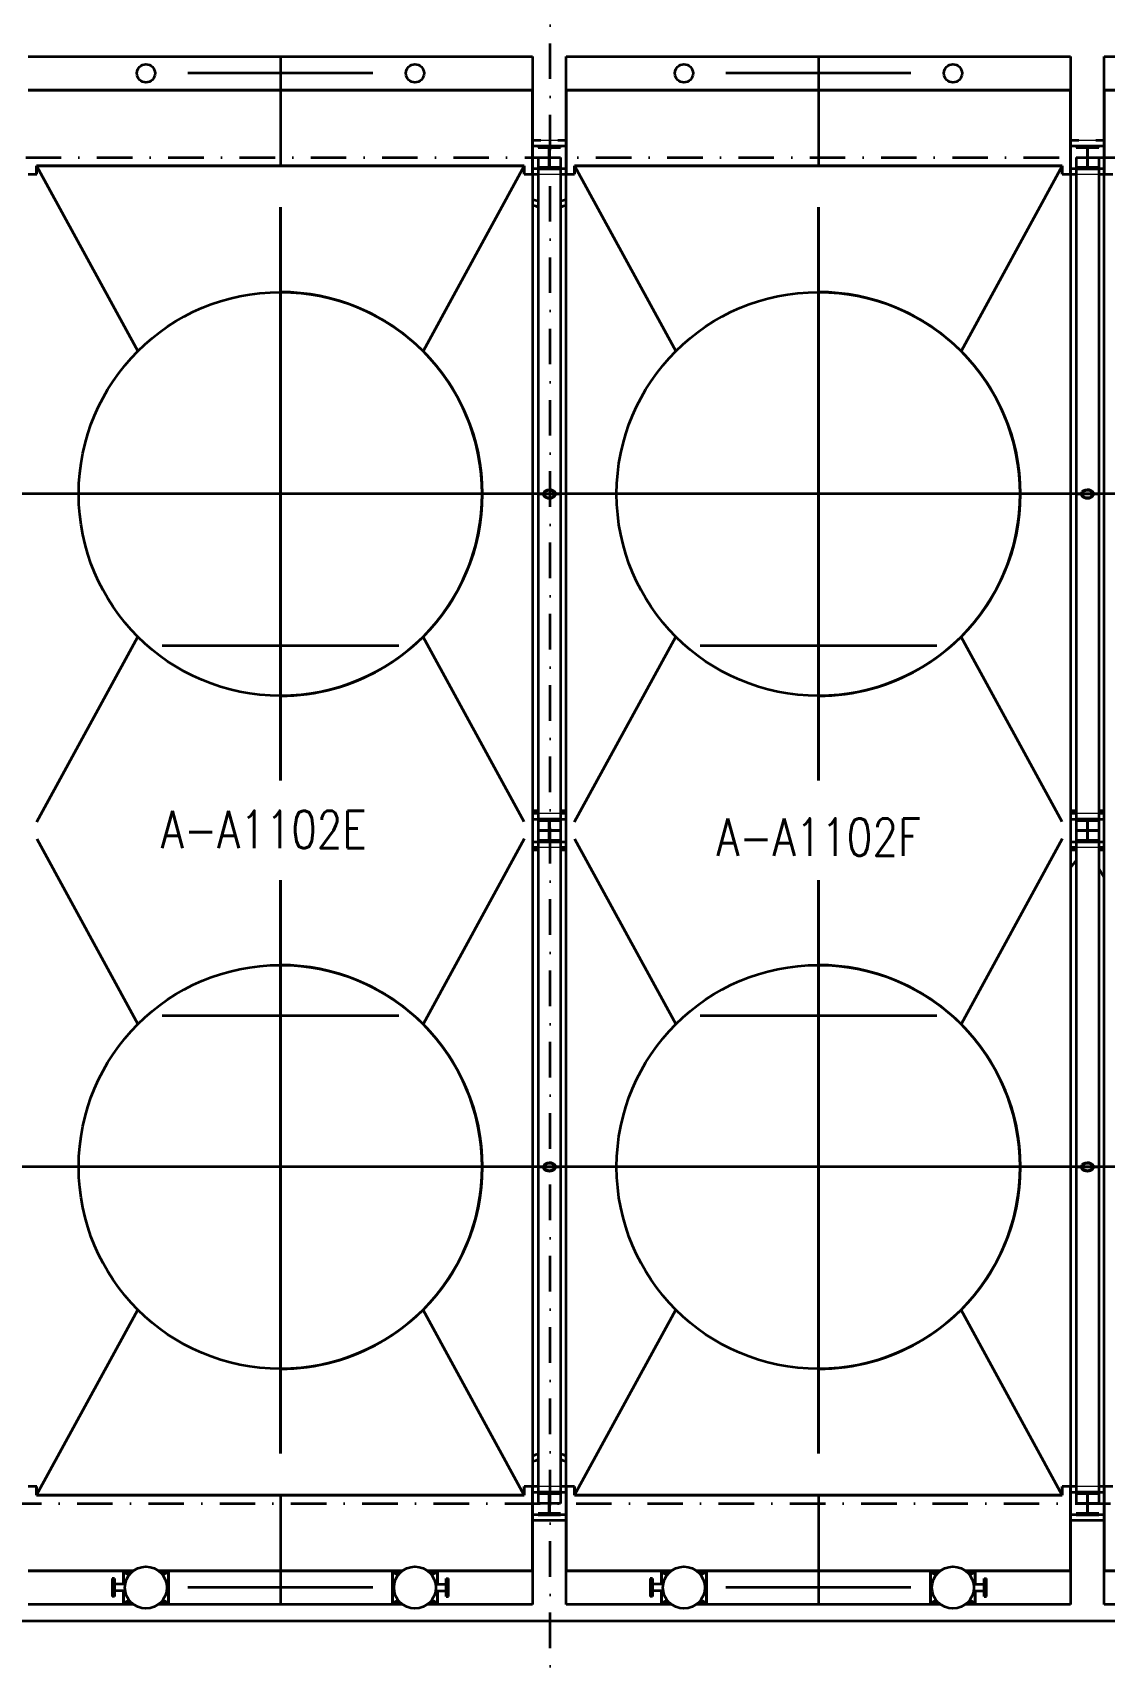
# Model space of a CAD drawing. Header units: inches. Extents: x 3135 to 9031, y -914 to 4011.
# Drawn here: x 7251 to 7619, y 2862 to 3424 of the extents above; entities that cross this region are included whole.
import ezdxf
from ezdxf.enums import TextEntityAlignment as Align

# ---------------------------------------------------------------- set-up
doc = ezdxf.new("R2010")
doc.units = ezdxf.units.IN
doc.header["$MEASUREMENT"] = 0
doc.linetypes.add('DASHDOT2', pattern=[12.700025, 6.350013, -3.175006, 0, -3.175006])
doc.linetypes.add('HIDDEN2', pattern=[0.1875, 0.125, -0.0625])
for name, color, linetype in [('Default', 7, 'Continuous'), ('TF_P_CENTER', 7, 'Continuous'), ('TF_P_Equipment', 7, 'Continuous'), ('TF_P_Steel', 7, 'Continuous')]:
    doc.layers.add(name, color=color, linetype=linetype)
doc.styles.add('ROMANS', font='romans.shx')

# ---------------------------------------------------------------- blocks, each defined once
blk = doc.blocks.new('A$Cdd380a1b')
at = {"layer": 'TF_P_CENTER', "color": 8, "linetype": 'DASHDOT2', "lineweight": 35}
for p, q in [((-45.0176, -8.6142), (-45.0176, -8.9076)), ((-43.5738, -8.6142), (-43.5738, -8.9076)), ((-44.7693, -8.6593), (-45.2659, -8.6593)), ((-43.3256, -8.6593), (-43.8221, -8.6593)), ((-45.0176, -9.0185), (-45.0176, -10.556)), ((-45.0176, -10.556), (-45.0176, -9.0185)), ((-43.5739, -9.0185), (-43.5739, -10.556)), ((-43.5738, -10.556), (-43.5738, -9.0185)), ((-44.2488, -9.7873), (-45.7864, -9.7873)), ((-42.8051, -9.7873), (-44.3426, -9.7873)), ((-41.3613, -9.7873), (-42.8989, -9.7873)), ((-45.0176, -10.5109), (-45.0176, -9.8757)), ((-43.5738, -10.5109), (-43.5738, -9.8757)), ((-45.3352, -10.1933), (-44.7, -10.1933)), ((-43.8914, -10.1933), (-43.2562, -10.1933)), ((-45.0176, -12.3607), (-45.0176, -10.8232)), ((-45.0176, -10.8232), (-45.0176, -12.3607)), ((-43.5739, -10.8232), (-43.5739, -12.3607)), ((-43.5738, -12.3607), (-43.5738, -10.8232)), ((-45.0176, -11.5035), (-45.0176, -10.8683)), ((-43.5738, -11.5035), (-43.5738, -10.8683)), ((-45.3352, -11.1859), (-44.7, -11.1859)), ((-43.8914, -11.1859), (-43.2562, -11.1859)), ((-44.2488, -11.592), (-45.7864, -11.592)), ((-42.8051, -11.592), (-44.3426, -11.592)), ((-41.3613, -11.592), (-42.8989, -11.592)), ((-45.0176, -12.4716), (-45.0176, -12.765)), ((-43.5738, -12.4716), (-43.5738, -12.765)), ((-44.7693, -12.7199), (-45.2659, -12.7199)), ((-43.3256, -12.7199), (-43.8221, -12.7199))]:
    blk.add_line(p, q, dxfattribs=at)
at = {"layer": 'TF_P_Equipment', "color": 8, "linetype": 'Continuous', "lineweight": 35}
for p, q in [((-45.6944, -8.6142), (-44.3408, -8.6142)), ((-44.3408, -8.6142), (-44.3408, -8.7045)), ((-44.2506, -8.7045), (-44.2506, -8.6142)), ((-44.2506, -8.6142), (-42.8971, -8.6142)), ((-42.8971, -8.6142), (-42.8971, -8.7045)), ((-42.8069, -8.6142), (-41.4533, -8.6142)), ((-42.8069, -8.7045), (-42.8069, -8.6142)), ((-44.3408, -8.7045), (-45.6944, -8.7045)), ((-45.6944, -8.7045), (-44.3408, -8.7045)), ((-44.3408, -8.9301), (-44.3408, -8.7045)), ((-44.3408, -8.7045), (-44.3408, -8.9301)), ((-44.2506, -8.7045), (-44.2506, -8.9301)), ((-44.2506, -8.9301), (-44.2506, -8.7045)), ((-42.8971, -8.7045), (-44.2506, -8.7045)), ((-44.2506, -8.7045), (-42.8971, -8.7045)), ((-42.8971, -8.9301), (-42.8971, -8.7045)), ((-42.8971, -8.7045), (-42.8971, -8.9301)), ((-42.8069, -8.7045), (-42.8069, -8.9301)), ((-42.8069, -8.9301), (-42.8069, -8.7045)), ((-41.4533, -8.7045), (-42.8069, -8.7045)), ((-42.8069, -8.7045), (-41.4533, -8.7045)), ((-44.3186, -8.8398), (-44.3408, -8.8398)), ((-44.3186, -8.8398), (-44.3408, -8.8398)), ((-44.2506, -8.8398), (-44.2729, -8.8398)), ((-44.2506, -8.8398), (-44.2729, -8.8398)), ((-44.2506, -8.8548), (-44.2506, -8.8398)), ((-44.2506, -8.8548), (-44.2506, -8.8398)), ((-42.8748, -8.8398), (-42.8971, -8.8398)), ((-42.8748, -8.8398), (-42.8971, -8.8398)), ((-42.8069, -8.8398), (-42.8291, -8.8398)), ((-42.8069, -8.8398), (-42.8291, -8.8398)), ((-42.8069, -8.8548), (-42.8069, -8.8398)), ((-42.8069, -8.8548), (-42.8069, -8.8398)), ((-44.3634, -8.9075), (-45.6718, -8.9075)), ((-45.6718, -8.9075), (-44.3634, -8.9075)), ((-45.6718, -8.9075), (-45.6718, -8.9301)), ((-45.6718, -8.9301), (-45.6718, -8.9075)), ((-45.6718, -8.9075), (-45.4004, -9.4044)), ((-44.3634, -8.9075), (-44.6348, -9.4044)), ((-44.3634, -8.9301), (-44.3634, -8.9075)), ((-44.3634, -8.9075), (-44.3634, -8.9301)), ((-44.2506, -8.9301), (-44.2506, -8.9151)), ((-44.2506, -8.9301), (-44.2506, -8.9151)), ((-44.228, -8.9075), (-43.9567, -9.4044)), ((-44.228, -8.9075), (-44.228, -8.9301)), ((-44.228, -8.9301), (-44.228, -8.9075)), ((-42.9196, -8.9075), (-44.228, -8.9075)), ((-44.228, -8.9075), (-42.9196, -8.9075)), ((-42.9196, -8.9075), (-43.191, -9.4044)), ((-42.9196, -8.9301), (-42.9196, -8.9075)), ((-42.9196, -8.9075), (-42.9196, -8.9301)), ((-42.8069, -8.9301), (-42.8069, -8.9151)), ((-42.8069, -8.9301), (-42.8069, -8.9151)), ((-45.6944, -8.9301), (-45.6717, -8.9301)), ((-44.3635, -8.9301), (-44.3408, -8.9301)), ((-44.3408, -8.9301), (-44.3259, -8.9301)), ((-44.3408, -8.9301), (-44.3259, -8.9301)), ((-44.3408, -8.9301), (-44.3408, -12.4492)), ((-44.2656, -8.9301), (-44.2506, -8.9301)), ((-44.2656, -8.9301), (-44.2506, -8.9301)), ((-44.2506, -8.9301), (-44.228, -8.9301)), ((-44.2506, -12.4492), (-44.2506, -8.9301)), ((-42.9197, -8.9301), (-42.8971, -8.9301)), ((-42.8971, -8.9301), (-42.8971, -12.4492)), ((-42.8971, -8.9301), (-42.8821, -8.9301)), ((-42.8971, -8.9301), (-42.8821, -8.9301)), ((-42.8218, -8.9301), (-42.8069, -8.9301)), ((-42.8218, -8.9301), (-42.8069, -8.9301)), ((-42.8069, -8.9301), (-42.7842, -8.9301)), ((-42.8069, -12.4492), (-42.8069, -8.9301)), ((-45.6717, -10.6669), (-45.4004, -10.1701)), ((-44.3635, -10.6669), (-44.6348, -10.1701)), ((-44.228, -10.6669), (-43.9567, -10.1701)), ((-42.9197, -10.6669), (-43.191, -10.1701)), ((-44.3259, -10.6445), (-44.3408, -10.6445)), ((-44.3259, -10.6445), (-44.3408, -10.6445)), ((-44.2506, -10.6445), (-44.2656, -10.6445)), ((-44.2506, -10.6445), (-44.2656, -10.6445)), ((-44.2506, -10.6594), (-44.2506, -10.6445)), ((-44.2506, -10.6594), (-44.2506, -10.6445)), ((-42.8821, -10.6445), (-42.8971, -10.6445)), ((-42.8821, -10.6445), (-42.8971, -10.6445)), ((-42.8069, -10.6445), (-42.8218, -10.6445)), ((-42.8069, -10.6445), (-42.8218, -10.6445)), ((-42.8069, -10.6594), (-42.8069, -10.6445)), ((-42.8069, -10.6594), (-42.8069, -10.6445)), ((-45.6717, -10.7123), (-45.4004, -11.2091)), ((-44.3635, -10.7123), (-44.6348, -11.2091)), ((-44.2506, -10.7347), (-44.2506, -10.7198)), ((-44.2506, -10.7347), (-44.2506, -10.7198)), ((-44.228, -10.7123), (-43.9567, -11.2091)), ((-42.9197, -10.7123), (-43.191, -11.2091)), ((-42.8069, -10.7347), (-42.8069, -10.7198)), ((-42.8069, -10.7347), (-42.8069, -10.7198)), ((-44.3408, -10.7347), (-44.3259, -10.7347)), ((-44.3408, -10.7347), (-44.3259, -10.7347)), ((-44.2656, -10.7347), (-44.2506, -10.7347)), ((-44.2656, -10.7347), (-44.2506, -10.7347)), ((-42.8971, -10.7347), (-42.8821, -10.7347)), ((-42.8971, -10.7347), (-42.8821, -10.7347)), ((-42.8218, -10.7347), (-42.8069, -10.7347)), ((-42.8218, -10.7347), (-42.8069, -10.7347)), ((-45.6718, -12.4718), (-45.4004, -11.9748)), ((-44.3634, -12.4718), (-44.6348, -11.9748)), ((-44.228, -12.4718), (-43.9567, -11.9748)), ((-42.9196, -12.4718), (-43.191, -11.9748)), ((-45.6717, -12.4492), (-45.6944, -12.4492)), ((-45.6718, -12.4492), (-45.6718, -12.4718)), ((-45.6718, -12.4718), (-45.6718, -12.4492)), ((-45.6718, -12.4718), (-44.3634, -12.4718)), ((-44.3634, -12.4718), (-45.6718, -12.4718)), ((-44.3408, -12.4492), (-44.3635, -12.4492)), ((-44.3634, -12.4718), (-44.3634, -12.4492)), ((-44.3634, -12.4492), (-44.3634, -12.4718)), ((-44.3259, -12.4492), (-44.3408, -12.4492)), ((-44.3259, -12.4492), (-44.3408, -12.4492)), ((-44.3408, -12.6748), (-44.3408, -12.4492)), ((-44.3408, -12.4492), (-44.3408, -12.6748)), ((-44.2506, -12.4492), (-44.2656, -12.4492)), ((-44.2506, -12.4492), (-44.2656, -12.4492)), ((-44.2506, -12.4641), (-44.2506, -12.4492)), ((-44.2506, -12.4641), (-44.2506, -12.4492)), ((-44.2506, -12.4492), (-44.2506, -12.6748)), ((-44.2506, -12.6748), (-44.2506, -12.4492)), ((-44.228, -12.4492), (-44.2506, -12.4492)), ((-44.228, -12.4492), (-44.228, -12.4718)), ((-44.228, -12.4718), (-44.228, -12.4492)), ((-44.228, -12.4718), (-42.9196, -12.4718)), ((-42.9196, -12.4718), (-44.228, -12.4718)), ((-42.8971, -12.4492), (-42.9197, -12.4492)), ((-42.9196, -12.4718), (-42.9196, -12.4492)), ((-42.9196, -12.4492), (-42.9196, -12.4718)), ((-42.8971, -12.6748), (-42.8971, -12.4492)), ((-42.8971, -12.4492), (-42.8971, -12.6748)), ((-42.8821, -12.4492), (-42.8971, -12.4492)), ((-42.8821, -12.4492), (-42.8971, -12.4492)), ((-42.8069, -12.4492), (-42.8218, -12.4492)), ((-42.8069, -12.4492), (-42.8218, -12.4492)), ((-42.7842, -12.4492), (-42.8069, -12.4492)), ((-42.8069, -12.4492), (-42.8069, -12.6748)), ((-42.8069, -12.6748), (-42.8069, -12.4492)), ((-42.8069, -12.4641), (-42.8069, -12.4492)), ((-42.8069, -12.4641), (-42.8069, -12.4492)), ((-44.2506, -12.5394), (-44.2506, -12.5244)), ((-44.2506, -12.5394), (-44.2506, -12.5244)), ((-42.8069, -12.5394), (-42.8069, -12.5244)), ((-42.8069, -12.5394), (-42.8069, -12.5244)), ((-44.3408, -12.5394), (-44.2506, -12.5394)), ((-44.3408, -12.5394), (-44.2506, -12.5394)), ((-42.8971, -12.5394), (-42.8069, -12.5394)), ((-42.8971, -12.5394), (-42.8069, -12.5394)), ((-45.6944, -12.6748), (-45.4121, -12.6748)), ((-45.4121, -12.6748), (-45.6944, -12.6748)), ((-45.4626, -12.6955), (-45.4688, -12.6955)), ((-45.4688, -12.6955), (-45.4688, -12.7199)), ((-45.4626, -12.6955), (-45.4626, -12.7199)), ((-45.4167, -12.6785), (-45.4387, -12.6785)), ((-45.4387, -12.6785), (-45.4235, -12.6861)), ((-45.4387, -12.6785), (-45.4167, -12.6785)), ((-45.4387, -12.6785), (-45.4387, -12.711)), ((-45.4387, -12.711), (-45.4387, -12.6785)), ((-45.3449, -12.6748), (-44.6903, -12.6748)), ((-44.6903, -12.6748), (-45.3449, -12.6748)), ((-45.3184, -12.6785), (-45.3404, -12.6785)), ((-45.3404, -12.6785), (-45.3184, -12.6785)), ((-45.3184, -12.6785), (-45.3336, -12.6861)), ((-45.3184, -12.7613), (-45.3184, -12.6785)), ((-45.3184, -12.6785), (-45.3184, -12.7613)), ((-44.7168, -12.6785), (-44.7168, -12.7613)), ((-44.7168, -12.7613), (-44.7168, -12.6785)), ((-44.7168, -12.6785), (-44.7016, -12.6861)), ((-44.6948, -12.6785), (-44.7168, -12.6785)), ((-44.7168, -12.6785), (-44.6948, -12.6785)), ((-44.623, -12.6748), (-44.3408, -12.6748)), ((-44.3408, -12.6748), (-44.623, -12.6748)), ((-44.5965, -12.6785), (-44.6185, -12.6785)), ((-44.6185, -12.6785), (-44.5965, -12.6785)), ((-44.5965, -12.6785), (-44.6117, -12.6861)), ((-44.5965, -12.711), (-44.5965, -12.6785)), ((-44.5965, -12.6785), (-44.5965, -12.711)), ((-44.5725, -12.6955), (-44.5664, -12.6955)), ((-44.5725, -12.7199), (-44.5725, -12.6955)), ((-44.5664, -12.7199), (-44.5664, -12.6955)), ((-44.3408, -12.6748), (-44.3408, -12.765)), ((-44.2506, -12.765), (-44.2506, -12.6748)), ((-44.2506, -12.6748), (-43.9684, -12.6748)), ((-43.9684, -12.6748), (-44.2506, -12.6748)), ((-44.0189, -12.6955), (-44.025, -12.6955)), ((-44.025, -12.6955), (-44.025, -12.7199)), ((-44.0189, -12.6955), (-44.0189, -12.7199)), ((-43.9949, -12.6785), (-43.9797, -12.6861)), ((-43.9729, -12.6785), (-43.9949, -12.6785)), ((-43.9949, -12.6785), (-43.9729, -12.6785)), ((-43.9949, -12.6785), (-43.9949, -12.711)), ((-43.9949, -12.711), (-43.9949, -12.6785)), ((-43.9012, -12.6748), (-43.2465, -12.6748)), ((-43.2465, -12.6748), (-43.9012, -12.6748)), ((-43.8746, -12.6785), (-43.8966, -12.6785)), ((-43.8966, -12.6785), (-43.8746, -12.6785)), ((-43.8746, -12.6785), (-43.8898, -12.6861)), ((-43.8746, -12.7613), (-43.8746, -12.6785)), ((-43.8746, -12.6785), (-43.8746, -12.7613)), ((-43.2731, -12.6785), (-43.2578, -12.6861)), ((-43.2731, -12.6785), (-43.2731, -12.7613)), ((-43.2731, -12.7613), (-43.2731, -12.6785)), ((-43.251, -12.6785), (-43.2731, -12.6785)), ((-43.2731, -12.6785), (-43.251, -12.6785)), ((-43.1793, -12.6748), (-42.8971, -12.6748)), ((-42.8971, -12.6748), (-43.1793, -12.6748)), ((-43.1528, -12.6785), (-43.1748, -12.6785)), ((-43.1748, -12.6785), (-43.1528, -12.6785)), ((-43.1528, -12.6785), (-43.1679, -12.6861)), ((-43.1528, -12.711), (-43.1528, -12.6785)), ((-43.1528, -12.6785), (-43.1528, -12.711)), ((-43.1288, -12.6955), (-43.1227, -12.6955)), ((-43.1288, -12.7199), (-43.1288, -12.6955)), ((-43.1227, -12.7199), (-43.1227, -12.6955)), ((-42.8971, -12.6748), (-42.8971, -12.765)), ((-42.8069, -12.6748), (-42.5246, -12.6748)), ((-42.5246, -12.6748), (-42.8069, -12.6748)), ((-42.8069, -12.765), (-42.8069, -12.6748)), ((-45.4688, -12.7199), (-45.4688, -12.7443)), ((-45.4626, -12.7443), (-45.4688, -12.7443)), ((-45.4341, -12.711), (-45.4626, -12.711)), ((-45.4626, -12.7199), (-45.4626, -12.7443)), ((-45.4341, -12.7288), (-45.4626, -12.7288)), ((-45.4387, -12.7288), (-45.4387, -12.7613)), ((-45.4387, -12.7613), (-45.4387, -12.7288)), ((-44.6011, -12.711), (-44.5725, -12.711)), ((-44.6011, -12.7288), (-44.5725, -12.7288)), ((-44.5965, -12.7613), (-44.5965, -12.7288)), ((-44.5965, -12.7288), (-44.5965, -12.7613)), ((-44.5725, -12.7443), (-44.5725, -12.7199)), ((-44.5725, -12.7443), (-44.5664, -12.7443)), ((-44.5664, -12.7443), (-44.5664, -12.7199)), ((-44.025, -12.7199), (-44.025, -12.7443)), ((-44.0189, -12.7443), (-44.025, -12.7443)), ((-43.9903, -12.711), (-44.0189, -12.711)), ((-44.0189, -12.7199), (-44.0189, -12.7443)), ((-43.9903, -12.7288), (-44.0189, -12.7288)), ((-43.9949, -12.7288), (-43.9949, -12.7613)), ((-43.9949, -12.7613), (-43.9949, -12.7288)), ((-43.1574, -12.711), (-43.1288, -12.711)), ((-43.1574, -12.7288), (-43.1288, -12.7288)), ((-43.1528, -12.7613), (-43.1528, -12.7288)), ((-43.1528, -12.7288), (-43.1528, -12.7613)), ((-43.1288, -12.7443), (-43.1288, -12.7199)), ((-43.1288, -12.7443), (-43.1227, -12.7443)), ((-43.1227, -12.7443), (-43.1227, -12.7199)), ((-45.4121, -12.765), (-45.6944, -12.765)), ((-45.4387, -12.7613), (-45.4235, -12.7537)), ((-45.4387, -12.7613), (-45.4166, -12.7613)), ((-45.4166, -12.7613), (-45.4387, -12.7613)), ((-44.6902, -12.765), (-45.3449, -12.765)), ((-45.3404, -12.7613), (-45.3184, -12.7613)), ((-45.3184, -12.7613), (-45.3404, -12.7613)), ((-45.3184, -12.7613), (-45.3336, -12.7537)), ((-44.7168, -12.7613), (-44.7016, -12.7537)), ((-44.7168, -12.7613), (-44.6948, -12.7613)), ((-44.6948, -12.7613), (-44.7168, -12.7613)), ((-44.3408, -12.765), (-44.6231, -12.765)), ((-44.6185, -12.7613), (-44.5965, -12.7613)), ((-44.5965, -12.7613), (-44.6185, -12.7613)), ((-44.5965, -12.7613), (-44.6117, -12.7537)), ((-43.9683, -12.765), (-44.2506, -12.765)), ((-43.9949, -12.7613), (-43.9797, -12.7537)), ((-43.9949, -12.7613), (-43.9729, -12.7613)), ((-43.9729, -12.7613), (-43.9949, -12.7613)), ((-43.2465, -12.765), (-43.9012, -12.765)), ((-43.8967, -12.7613), (-43.8746, -12.7613)), ((-43.8746, -12.7613), (-43.8967, -12.7613)), ((-43.8746, -12.7613), (-43.8898, -12.7537)), ((-43.2731, -12.7613), (-43.2578, -12.7537)), ((-43.2731, -12.7613), (-43.251, -12.7613)), ((-43.251, -12.7613), (-43.2731, -12.7613)), ((-42.8971, -12.765), (-43.1793, -12.765)), ((-43.1748, -12.7613), (-43.1528, -12.7613)), ((-43.1528, -12.7613), (-43.1748, -12.7613)), ((-43.1528, -12.7613), (-43.168, -12.7537)), ((-42.5246, -12.765), (-42.8069, -12.765))]:
    blk.add_line(p, q, dxfattribs=at)
at = {"layer": 'TF_P_Equipment', "color": 8, "linetype": 'HIDDEN2', "lineweight": 18}
for p, q in [((-44.3408, -8.8398), (-44.3408, -8.8398)), ((-44.3408, -8.8398), (-44.3408, -8.8398)), ((-44.3408, -8.8398), (-44.3408, -8.9301)), ((-44.3408, -8.8398), (-44.3408, -8.9301)), ((-44.2729, -8.8398), (-44.3186, -8.8398)), ((-44.2729, -8.8398), (-44.3186, -8.8398)), ((-44.2506, -8.9151), (-44.2506, -8.8548)), ((-44.2506, -8.9151), (-44.2506, -8.8548)), ((-42.8971, -8.8398), (-42.8971, -8.8398)), ((-42.8971, -8.8398), (-42.8971, -8.8398)), ((-42.8971, -8.8398), (-42.8971, -8.9301)), ((-42.8971, -8.8398), (-42.8971, -8.9301)), ((-42.8291, -8.8398), (-42.8748, -8.8398)), ((-42.8291, -8.8398), (-42.8748, -8.8398)), ((-42.8069, -8.9151), (-42.8069, -8.8548)), ((-42.8069, -8.9151), (-42.8069, -8.8548)), ((-44.3259, -8.9301), (-44.2656, -8.9301)), ((-44.3259, -8.9301), (-44.2656, -8.9301)), ((-42.8821, -8.9301), (-42.8218, -8.9301)), ((-42.8821, -8.9301), (-42.8218, -8.9301)), ((-44.3408, -10.6445), (-44.3408, -10.6445)), ((-44.3408, -10.6445), (-44.3408, -10.6445)), ((-44.3408, -10.6445), (-44.3408, -10.7347)), ((-44.3408, -10.6445), (-44.3408, -10.7347)), ((-44.2656, -10.6445), (-44.3259, -10.6445)), ((-44.2656, -10.6445), (-44.3259, -10.6445)), ((-44.2506, -10.7198), (-44.2506, -10.6594)), ((-44.2506, -10.7198), (-44.2506, -10.6594)), ((-42.8971, -10.6445), (-42.8971, -10.6445)), ((-42.8971, -10.6445), (-42.8971, -10.6445)), ((-42.8971, -10.6445), (-42.8971, -10.7347)), ((-42.8971, -10.6445), (-42.8971, -10.7347)), ((-42.8218, -10.6445), (-42.8821, -10.6445)), ((-42.8218, -10.6445), (-42.8821, -10.6445)), ((-42.8069, -10.7198), (-42.8069, -10.6594)), ((-42.8069, -10.7198), (-42.8069, -10.6594)), ((-44.3408, -10.7347), (-44.3408, -10.7347)), ((-44.3408, -10.7347), (-44.3408, -10.7347)), ((-44.3259, -10.7347), (-44.2656, -10.7347)), ((-44.3259, -10.7347), (-44.2656, -10.7347)), ((-42.8971, -10.7347), (-42.8971, -10.7347)), ((-42.8971, -10.7347), (-42.8971, -10.7347)), ((-42.8821, -10.7347), (-42.8218, -10.7347)), ((-42.8821, -10.7347), (-42.8218, -10.7347)), ((-44.3408, -12.4492), (-44.3408, -12.5394)), ((-44.3408, -12.4492), (-44.3408, -12.5394)), ((-44.2656, -12.4492), (-44.3259, -12.4492)), ((-44.2656, -12.4492), (-44.3259, -12.4492)), ((-44.2506, -12.5244), (-44.2506, -12.4641)), ((-44.2506, -12.5244), (-44.2506, -12.4641)), ((-42.8971, -12.4492), (-42.8971, -12.5394)), ((-42.8971, -12.4492), (-42.8971, -12.5394)), ((-42.8218, -12.4492), (-42.8821, -12.4492)), ((-42.8218, -12.4492), (-42.8821, -12.4492)), ((-42.8069, -12.5244), (-42.8069, -12.4641)), ((-42.8069, -12.5244), (-42.8069, -12.4641)), ((-44.3408, -12.5394), (-44.3408, -12.5394)), ((-44.3408, -12.5394), (-44.3408, -12.5394)), ((-42.8971, -12.5394), (-42.8971, -12.5394)), ((-42.8971, -12.5394), (-42.8971, -12.5394))]:
    blk.add_line(p, q, dxfattribs=at)
at = {"layer": 'TF_P_Equipment', "color": 8, "linetype": 'Continuous', "lineweight": 35}
for centre, radius in [((-45.3785, -8.6593), 0.0244), ((-44.6566, -8.6593), 0.0244), ((-43.9348, -8.6593), 0.0244), ((-43.2129, -8.6593), 0.0244), ((-45.0176, -9.7873), 0.5414), ((-45.0176, -9.7873), 0.5414), ((-43.5739, -9.7873), 0.5414), ((-43.5739, -9.7873), 0.5414), ((-45.0176, -11.592), 0.5414), ((-45.0176, -11.592), 0.5414), ((-43.5739, -11.592), 0.5414), ((-43.5739, -11.592), 0.5414), ((-45.3785, -12.7199), 0.0562), ((-44.6566, -12.7199), 0.0562), ((-43.9348, -12.7199), 0.0562), ((-43.2129, -12.7199), 0.0562)]:
    blk.add_circle(centre, radius, dxfattribs=at)
for centre, start, end in [((-45.0176, -9.7873), 0, 90.0012), ((-45.0176, -9.7873), 45, 90.0012), ((-45.0176, -9.7873), 269.9988, 90), ((-45.0176, -9.7873), 90, 90.0012), ((-43.5738, -9.7873), 0, 90.0012), ((-43.5738, -9.7873), 45, 90.0012), ((-43.5738, -9.7873), 269.9988, 90), ((-43.5738, -9.7873), 90, 90.0012), ((-45.0176, -9.7873), 315, 45), ((-43.5738, -9.7873), 315, 45), ((-45.0176, -9.7873), 269.9988, 0), ((-43.5738, -9.7873), 269.9988, 0), ((-45.0176, -9.7873), 269.9988, 315), ((-43.5738, -9.7873), 269.9988, 315), ((-45.0176, -11.592), 0, 90.0012), ((-45.0176, -11.592), 45, 90.0012), ((-45.0176, -11.592), 269.9988, 90), ((-45.0176, -11.592), 90, 90.0012), ((-43.5738, -11.592), 0, 90.0012), ((-43.5738, -11.592), 45, 90.0012), ((-43.5738, -11.592), 269.9988, 90), ((-43.5738, -11.592), 90, 90.0012), ((-45.0176, -11.592), 315, 45), ((-43.5738, -11.592), 315, 45), ((-45.0176, -11.592), 269.9988, 0), ((-43.5738, -11.592), 269.9988, 0), ((-45.0176, -11.592), 269.9988, 315), ((-43.5738, -11.592), 269.9988, 315)]:
    blk.add_arc(centre, 0.5414, start, end, dxfattribs=at)
at = {"layer": 'TF_P_Steel', "color": 8, "linetype": 'Continuous', "lineweight": 35}
for p, q in [((-45.6492, -8.614), (-45.6492, -8.6142)), ((-44.3186, -8.8391), (-44.3408, -8.8391)), ((-44.2957, -8.8548), (-44.3408, -8.8548)), ((-44.3259, -8.8544), (-44.3259, -8.8581)), ((-44.2656, -8.8544), (-44.3259, -8.8544)), ((-44.3259, -8.8581), (-44.2969, -8.8581)), ((-44.2969, -8.8581), (-44.2969, -8.9117)), ((-44.2957, -8.9151), (-44.2957, -8.8548)), ((-44.2506, -8.8548), (-44.2957, -8.8548)), ((-44.2957, -8.8548), (-44.2957, -8.9151)), ((-44.2946, -8.8581), (-44.2656, -8.8581)), ((-44.2946, -8.9117), (-44.2946, -8.8581)), ((-44.2506, -8.8391), (-44.2729, -8.8391)), ((-44.2656, -8.8581), (-44.2656, -8.8544)), ((-42.8748, -8.8391), (-42.8971, -8.8391)), ((-42.852, -8.8548), (-42.8971, -8.8548)), ((-42.8218, -8.8544), (-42.8821, -8.8544)), ((-42.8821, -8.8544), (-42.8821, -8.8581)), ((-42.8821, -8.8581), (-42.8531, -8.8581)), ((-42.8531, -8.8581), (-42.8531, -8.9117)), ((-42.8069, -8.8548), (-42.852, -8.8548)), ((-42.852, -8.9151), (-42.852, -8.8548)), ((-42.852, -8.8548), (-42.852, -8.9151)), ((-42.8508, -8.8581), (-42.8218, -8.8581)), ((-42.8508, -8.9117), (-42.8508, -8.8581)), ((-42.8069, -8.8391), (-42.8291, -8.8391)), ((-42.8218, -8.8581), (-42.8218, -8.8544)), ((-44.2957, -8.9151), (-44.3408, -8.9151)), ((-44.3259, -8.8849), (-44.3259, -9.7873)), ((-44.3259, -8.8849), (-44.2656, -8.8849)), ((-44.2969, -8.9117), (-44.3259, -8.9117)), ((-44.3259, -8.9117), (-44.3259, -8.9154)), ((-44.3259, -8.9154), (-44.2656, -8.9154)), ((-44.2506, -8.9151), (-44.2957, -8.9151)), ((-44.2656, -8.9117), (-44.2946, -8.9117)), ((-44.2656, -8.8849), (-44.2656, -9.7873)), ((-44.2656, -8.9154), (-44.2656, -8.9117)), ((-42.852, -8.9151), (-42.8971, -8.9151)), ((-42.8821, -8.8849), (-42.8821, -9.7873)), ((-42.8821, -8.8849), (-42.8218, -8.8849)), ((-42.8821, -8.9117), (-42.8821, -8.9154)), ((-42.8531, -8.9117), (-42.8821, -8.9117)), ((-42.8821, -8.9154), (-42.8218, -8.9154)), ((-42.8069, -8.9151), (-42.852, -8.9151)), ((-42.8218, -8.9117), (-42.8508, -8.9117)), ((-42.8218, -8.8849), (-42.8218, -9.7873)), ((-42.8218, -8.9154), (-42.8218, -8.9117)), ((-44.3259, -8.9308), (-44.3408, -8.9308)), ((-44.2506, -8.9308), (-44.2656, -8.9308)), ((-42.8821, -8.9308), (-42.8971, -8.9308)), ((-42.8069, -8.9308), (-42.8218, -8.9308)), ((-44.3126, -9.7873), (-44.3259, -9.7873)), ((-44.3259, -9.7873), (-44.3126, -9.7873)), ((-44.3259, -9.7873), (-44.3259, -10.6896)), ((-44.2816, -9.7873), (-44.3098, -9.7873)), ((-44.3098, -9.7873), (-44.2816, -9.7873)), ((-44.2656, -9.7873), (-44.2788, -9.7873)), ((-44.2788, -9.7873), (-44.2656, -9.7873)), ((-44.2656, -9.7873), (-44.2656, -10.6896)), ((-42.8689, -9.7873), (-42.8821, -9.7873)), ((-42.8821, -9.7873), (-42.8821, -10.6896)), ((-42.8821, -9.7873), (-42.8689, -9.7873)), ((-42.8379, -9.7873), (-42.8661, -9.7873)), ((-42.8661, -9.7873), (-42.8379, -9.7873)), ((-42.8218, -9.7873), (-42.8351, -9.7873)), ((-42.8351, -9.7873), (-42.8218, -9.7873)), ((-42.8218, -9.7873), (-42.8218, -10.6896)), ((-44.3259, -10.637), (-44.3408, -10.637)), ((-44.2506, -10.637), (-44.2656, -10.637)), ((-42.8821, -10.637), (-42.8971, -10.637)), ((-42.8069, -10.637), (-42.8218, -10.637)), ((-44.3408, -10.6594), (-44.2957, -10.6594)), ((-44.2656, -10.6591), (-44.3259, -10.6591)), ((-44.3259, -10.6591), (-44.3259, -10.6628)), ((-44.3259, -10.6628), (-44.2969, -10.6628)), ((-44.2969, -10.6628), (-44.2969, -10.7164)), ((-44.2957, -10.6594), (-44.2506, -10.6594)), ((-44.2957, -10.7198), (-44.2957, -10.6594)), ((-44.2957, -10.6594), (-44.2957, -10.7198)), ((-44.2946, -10.7164), (-44.2946, -10.6628)), ((-44.2946, -10.6628), (-44.2656, -10.6628)), ((-44.2656, -10.6628), (-44.2656, -10.6591)), ((-42.8971, -10.6594), (-42.852, -10.6594)), ((-42.8821, -10.6591), (-42.8821, -10.6628)), ((-42.8218, -10.6591), (-42.8821, -10.6591)), ((-42.8821, -10.6628), (-42.8531, -10.6628)), ((-42.8531, -10.6628), (-42.8531, -10.7164)), ((-42.852, -10.6594), (-42.852, -10.7198)), ((-42.852, -10.6594), (-42.8069, -10.6594)), ((-42.852, -10.7198), (-42.852, -10.6594)), ((-42.8508, -10.7164), (-42.8508, -10.6628)), ((-42.8508, -10.6628), (-42.8218, -10.6628)), ((-42.8218, -10.6628), (-42.8218, -10.6591)), ((-44.3408, -10.7198), (-44.2957, -10.7198)), ((-44.3259, -10.6896), (-44.3259, -11.5919)), ((-44.3259, -10.6896), (-44.2656, -10.6896)), ((-44.2656, -10.6896), (-44.3259, -10.6896)), ((-44.2969, -10.7164), (-44.3259, -10.7164)), ((-44.3259, -10.7164), (-44.3259, -10.7201)), ((-44.3259, -10.7201), (-44.2656, -10.7201)), ((-44.2957, -10.7198), (-44.2506, -10.7198)), ((-44.2656, -10.7164), (-44.2946, -10.7164)), ((-44.2656, -10.6896), (-44.2656, -11.5919)), ((-44.2656, -10.7201), (-44.2656, -10.7164)), ((-42.8971, -10.7198), (-42.852, -10.7198)), ((-42.8821, -10.6896), (-42.8821, -11.5919)), ((-42.8821, -10.6896), (-42.8218, -10.6896)), ((-42.8218, -10.6896), (-42.8821, -10.6896)), ((-42.8531, -10.7164), (-42.8821, -10.7164)), ((-42.8821, -10.7164), (-42.8821, -10.7201)), ((-42.8821, -10.7201), (-42.8218, -10.7201)), ((-42.852, -10.7198), (-42.8069, -10.7198)), ((-42.8218, -10.7164), (-42.8508, -10.7164)), ((-42.8218, -10.6896), (-42.8218, -11.5919)), ((-42.8218, -10.7201), (-42.8218, -10.7164)), ((-44.3259, -10.7423), (-44.3408, -10.7423)), ((-44.2506, -10.7423), (-44.2656, -10.7423)), ((-42.8821, -10.7423), (-42.8971, -10.7423)), ((-42.8821, -10.77), (-42.8971, -10.7887)), ((-42.8069, -10.7423), (-42.8218, -10.7423)), ((-42.8069, -10.8166), (-42.8218, -10.7917)), ((-44.2656, -11.5919), (-44.3259, -11.5919)), ((-44.3259, -11.5919), (-44.2656, -11.5919)), ((-44.3259, -11.5919), (-44.3259, -12.4943)), ((-44.2656, -11.5919), (-44.2656, -12.4943)), ((-42.8689, -11.5919), (-42.8821, -11.5919)), ((-42.8821, -11.5919), (-42.8689, -11.5919)), ((-42.8821, -11.5919), (-42.8821, -12.4943)), ((-42.8379, -11.5919), (-42.8661, -11.5919)), ((-42.8661, -11.5919), (-42.8379, -11.5919)), ((-42.8218, -11.5919), (-42.8351, -11.5919)), ((-42.8351, -11.5919), (-42.8218, -11.5919)), ((-42.8218, -11.5919), (-42.8218, -12.4943)), ((-44.3259, -12.4485), (-44.3408, -12.4485)), ((-44.3408, -12.4641), (-44.2506, -12.4641)), ((-44.2656, -12.4638), (-44.3259, -12.4638)), ((-44.3259, -12.4638), (-44.3259, -12.4675)), ((-44.3259, -12.4675), (-44.2969, -12.4675)), ((-44.2969, -12.4675), (-44.2969, -12.5211)), ((-44.2946, -12.5211), (-44.2946, -12.4675)), ((-44.2946, -12.4675), (-44.2656, -12.4675)), ((-44.2506, -12.4485), (-44.2656, -12.4485)), ((-44.2656, -12.4675), (-44.2656, -12.4638)), ((-42.8821, -12.4485), (-42.8971, -12.4485)), ((-42.8971, -12.4641), (-42.852, -12.4641)), ((-42.8821, -12.4638), (-42.8821, -12.4675)), ((-42.8218, -12.4638), (-42.8821, -12.4638)), ((-42.8821, -12.4675), (-42.8531, -12.4675)), ((-42.8531, -12.4675), (-42.8531, -12.5211)), ((-42.852, -12.4641), (-42.8069, -12.4641)), ((-42.852, -12.5244), (-42.852, -12.4641)), ((-42.852, -12.4641), (-42.852, -12.5244)), ((-42.8508, -12.4675), (-42.8218, -12.4675)), ((-42.8508, -12.5211), (-42.8508, -12.4675)), ((-42.8069, -12.4485), (-42.8218, -12.4485)), ((-42.8218, -12.4675), (-42.8218, -12.4638)), ((-44.3408, -12.5244), (-44.2506, -12.5244)), ((-44.2656, -12.4943), (-44.3259, -12.4943)), ((-44.3259, -12.5211), (-44.3259, -12.5248)), ((-44.2969, -12.5211), (-44.3259, -12.5211)), ((-44.3259, -12.5248), (-44.2656, -12.5248)), ((-44.2656, -12.5211), (-44.2946, -12.5211)), ((-44.2656, -12.5248), (-44.2656, -12.5211)), ((-42.8971, -12.5244), (-42.852, -12.5244)), ((-42.8218, -12.4943), (-42.8821, -12.4943)), ((-42.8821, -12.5211), (-42.8821, -12.5248)), ((-42.8531, -12.5211), (-42.8821, -12.5211)), ((-42.8821, -12.5248), (-42.8218, -12.5248)), ((-42.852, -12.5244), (-42.8069, -12.5244)), ((-42.8218, -12.5211), (-42.8508, -12.5211)), ((-42.8218, -12.5248), (-42.8218, -12.5211)), ((-44.2957, -12.5402), (-44.3408, -12.5402)), ((-44.2957, -12.5394), (-44.2957, -12.5402)), ((-44.2957, -12.5402), (-44.2957, -12.5394)), ((-44.2506, -12.5402), (-44.2957, -12.5402)), ((-42.8069, -12.5402), (-42.8971, -12.5402)), ((-34.2797, -12.8098), (-47.1832, -12.8098))]:
    blk.add_line(p, q, dxfattribs=at)
at = {"layer": 'TF_P_Steel', "color": 8, "linetype": 'DASHDOT2', "lineweight": 35, "ltscale": 0.015}
for points in [[(-44.2939, -17.4731), (-44.2939, -5.2714)], [(-52.396, -8.885), (-32.9262, -8.885)], [(-51.8754, -12.4943), (-32.9262, -12.4943)]]:
    blk.add_lwpolyline(points, dxfattribs=at)
at = {"layer": 'TF_P_Steel', "color": 8, "linetype": 'Continuous', "lineweight": 35}
for centre, radius, start, end in [((-44.2957, -8.885), 0.1206, 248.0382, 255.5255), ((-44.2957, -8.885), 0.1206, 284.4745, 291.9618), ((-44.2957, -8.885), 0.1354, 250.5421, 257.1363), ((-44.2957, -8.885), 0.1354, 282.8637, 289.4579), ((-44.2957, -12.4943), 0.1354, 102.8637, 109.4579), ((-44.2957, -12.4943), 0.1206, 104.4745, 111.9618), ((-44.2957, -12.4943), 0.1354, 70.5421, 77.1363), ((-44.2957, -12.4943), 0.1206, 68.0382, 75.5255)]:
    blk.add_arc(centre, radius, start, end, dxfattribs=at)
for centre, major_axis, start_param, end_param in [((-44.2957, -9.7873), (-0.0169, 0), 5.750169, 6.283185), ((-44.2957, -9.7873), (-0.0169, 0), 0, 3.141593), ((-44.2957, -9.7873), (0.0169, 0), 0, 2.608576), ((-44.2957, -9.7873), (-0.0141, 0), 5.750169, 6.283185), ((-44.2957, -9.7873), (-0.0141, 0), 0, 3.141593), ((-44.2957, -9.7873), (0.0141, 0), 0, 2.608576), ((-42.852, -9.7873), (-0.0169, 0), 5.750169, 6.283185), ((-42.852, -9.7873), (-0.0169, 0), 0, 3.141593), ((-42.852, -9.7873), (0.0169, 0), 0, 2.608576), ((-42.852, -9.7873), (-0.0141, 0), 5.750169, 6.283185), ((-42.852, -9.7873), (-0.0141, 0), 0, 3.141593), ((-42.852, -9.7873), (0.0141, 0), 0, 2.608576), ((-44.2957, -11.5919), (-0.0169, 0), 5.750169, 6.283185), ((-44.2957, -11.5919), (-0.0169, 0), 0, 3.141593), ((-44.2957, -11.5919), (0.0169, 0), 0, 2.608576), ((-44.2957, -11.5919), (-0.0141, 0), 5.750169, 6.283185), ((-44.2957, -11.5919), (-0.0141, 0), 0, 3.141593), ((-44.2957, -11.5919), (0.0141, 0), 0, 2.608576), ((-42.852, -11.5919), (-0.0169, 0), 5.750169, 6.283185), ((-42.852, -11.5919), (-0.0169, 0), 0, 3.141593), ((-42.852, -11.5919), (0.0169, 0), 0, 2.608576), ((-42.852, -11.5919), (-0.0141, 0), 5.750169, 6.283185), ((-42.852, -11.5919), (-0.0141, 0), 0, 3.141593), ((-42.852, -11.5919), (0.0141, 0), 0, 2.608576)]:
    blk.add_ellipse(centre, major_axis=major_axis, ratio=0.668965, start_param=start_param, end_param=end_param, dxfattribs=at)
at = {"layer": 'Default', "color": 8, "style": 'ROMANS', "width": 0.8}
for s, p in [('A-A1102E', (-45.0623, -10.687)), ('A-A1102F', (-43.5731, -10.7074))]:
    blk.add_text(s, height=0.1, dxfattribs=at).set_placement(p, align=Align.MIDDLE_CENTER)

msp = doc.modelspace()

# ---------------------------------------------------------------- block references
at = {"xscale": 128, "yscale": 128, "zscale": 128}
msp.add_blockref('A$Cdd380a1b', (13098.63, 4518.8), dxfattribs=at)

doc.saveas('drawing.dxf')
